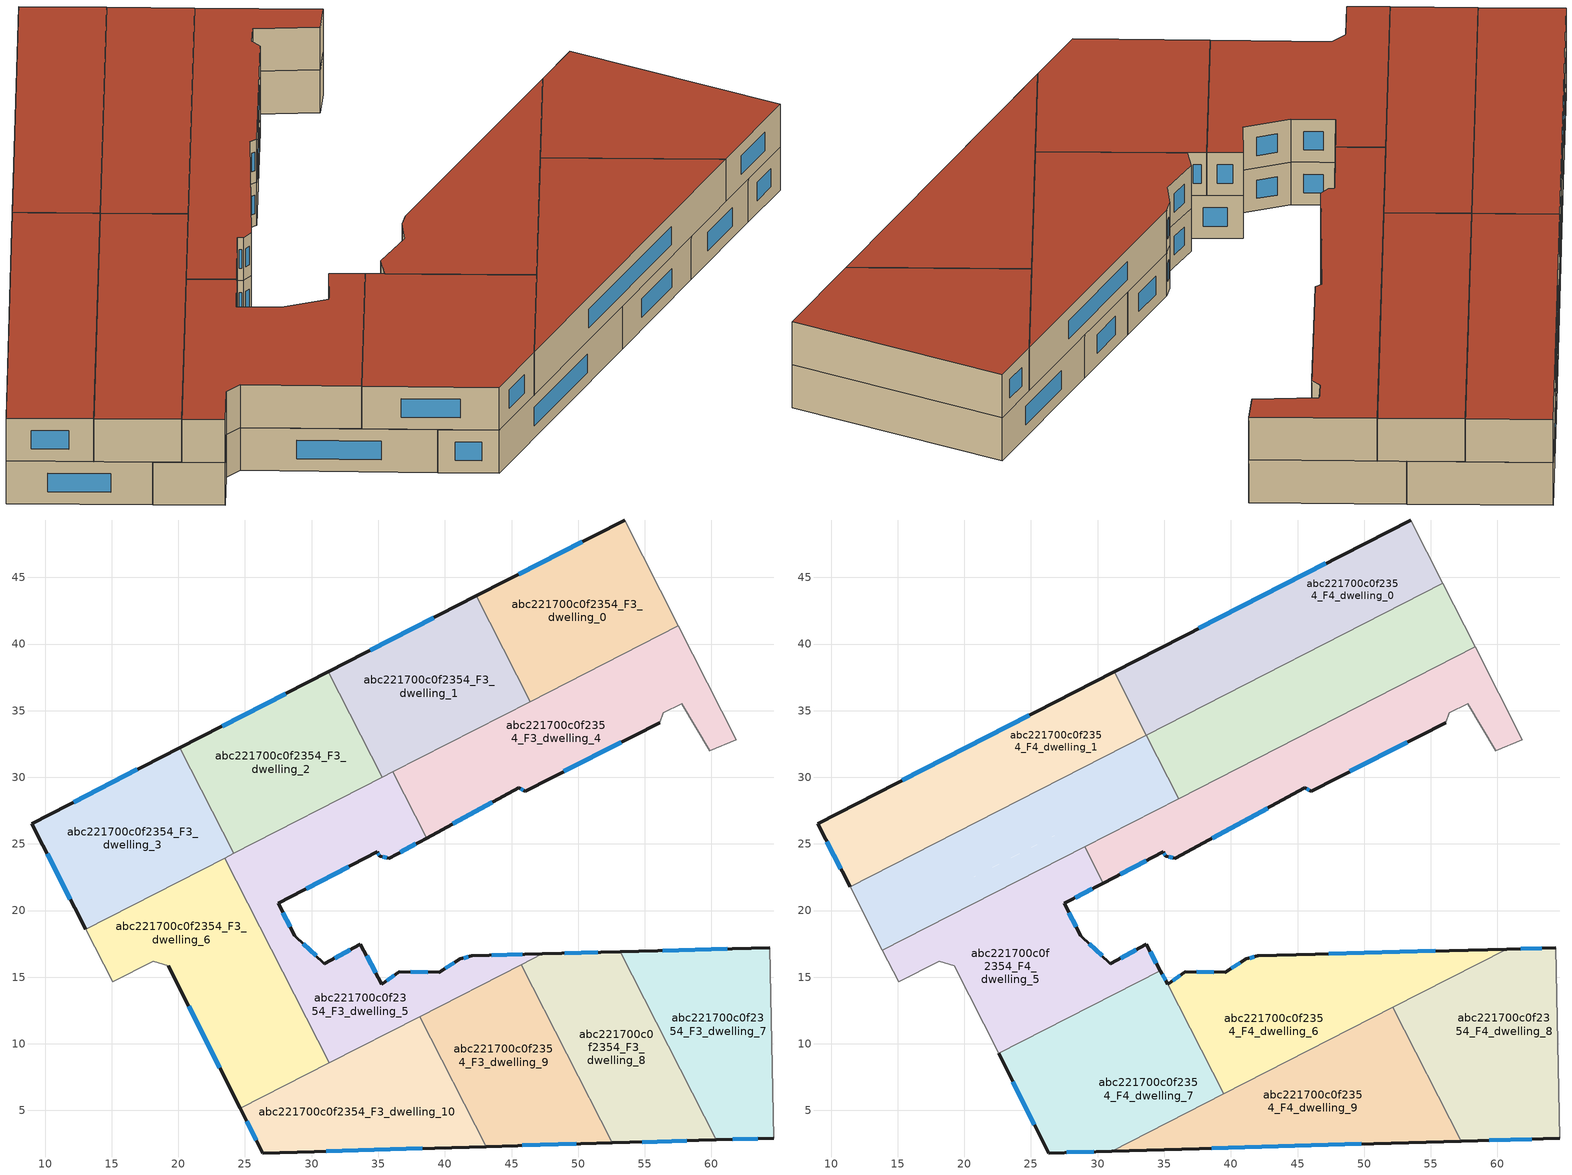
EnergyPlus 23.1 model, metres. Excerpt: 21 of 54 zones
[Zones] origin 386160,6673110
abc221700c0f2354_F3_dwelling_0
 floor to abc221700c0f2354_F2_dwelling_0 (EU_floor_Construction): 53.48,49.3 57.52,41.38 46.41,35.68 42.35,43.6 z9
 wall outside (EU_wall_Construction): 53.48,49.3 42.35,43.6 z9:12
 wall adiabatic (EU_wall_Construction): 57.52,41.38 53.48,49.3 z9:12
 wall to abc221700c0f2354_F3_dwelling_1 (EU_wall_Construction): 42.35,43.6 46.41,35.68 z9:12
 wall to abc221700c0f2354_F3_dwelling_4 (EU_wall_Construction): 46.41,35.68 57.52,41.38 z9:12
 window (EU_Window_Construction): 50.3,47.68 45.53,45.23 z9.86:11.14
abc221700c0f2354_F3_dwelling_1
 floor to abc221700c0f2354_F2_dwelling_1 (EU_floor_Construction): 42.35,43.6 46.41,35.68 35.29,29.99 31.23,37.91 z9
 wall outside (EU_wall_Construction): 42.35,43.6 31.23,37.91 z9:12
 wall to abc221700c0f2354_F3_dwelling_2 (EU_wall_Construction): 31.23,37.91 35.29,29.99 z9:12
 wall to abc221700c0f2354_F3_dwelling_5 (EU_wall_Construction): 35.29,29.99 36.08,30.4 z9:12
 wall to abc221700c0f2354_F3_dwelling_4 (EU_wall_Construction): 36.08,30.4 46.41,35.68 z9:12
 window (EU_Window_Construction): 39.17,41.98 34.41,39.54 z9.86:11.14
 ceiling adiabatic (EU_roof_Construction): 44.78,38.85 42.35,43.6 31.23,37.91 33.66,33.16 z12
abc221700c0f2354_F3_dwelling_10
 floor to abc221700c0f2354_F2_dwelling_10 (EU_floor_Construction): 38.1,12.04 43.09,2.29 26.32,1.81 24.64,5.15 z9
 wall outside (EU_wall_Construction): 24.64,5.15 26.32,1.81 43.09,2.29 z9:12
 wall to abc221700c0f2354_F3_dwelling_9 (EU_wall_Construction): 43.09,2.29 38.1,12.04 z9:12
 wall to abc221700c0f2354_F3_dwelling_5 (EU_wall_Construction): 38.1,12.04 31.34,8.58 z9:12
 wall to abc221700c0f2354_F3_dwelling_6 (EU_wall_Construction): 31.34,8.58 24.64,5.15 z9:12
 window (EU_Window_Construction): 31.11,1.95 38.3,2.16 / 25.12,4.19 25.84,2.76 z9.86:11.14
abc221700c0f2354_F3_dwelling_2
 floor to abc221700c0f2354_F2_dwelling_2 (EU_floor_Construction): 31.23,37.91 35.29,29.99 24.16,24.29 20.11,32.21 z9
 wall outside (EU_wall_Construction): 31.23,37.91 20.11,32.21 z9:12
 wall to abc221700c0f2354_F3_dwelling_3 (EU_wall_Construction): 20.11,32.21 24.16,24.29 z9:12
 wall to abc221700c0f2354_F3_dwelling_5 (EU_wall_Construction): 24.16,24.29 35.29,29.99 z9:12
 window (EU_Window_Construction): 28.05,36.28 23.29,33.84 z9.86:11.14
 ceiling adiabatic (EU_roof_Construction): 35.29,29.99 33.66,33.16 22.54,27.46 24.16,24.29 z12
abc221700c0f2354_F3_dwelling_3
 floor to abc221700c0f2354_F2_dwelling_3 (EU_floor_Construction): 20.11,32.21 24.16,24.29 13.05,18.6 8.99,26.52 z9
 wall outside (EU_wall_Construction): 20.11,32.21 8.99,26.52 13.05,18.6 z9:12
 wall to abc221700c0f2354_F3_dwelling_6 (EU_wall_Construction): 13.05,18.6 23.47,23.94 z9:12
 wall to abc221700c0f2354_F3_dwelling_5 (EU_wall_Construction): 23.47,23.94 24.16,24.29 z9:12
 window (EU_Window_Construction): 10.15,24.26 11.89,20.86 / 16.93,30.59 12.17,28.15 z9.86:11.14
abc221700c0f2354_F3_dwelling_4
 floor to abc221700c0f2354_F2_dwelling_4 (EU_floor_Construction): 57.52,41.38 61.87,32.83 59.88,31.99 57.78,35.51 56.4,34.83 56.11,34.1 46.02,28.97 45.55,29.2 38.62,25.44 36.08,30.4 z9
 wall outside (EU_wall_Construction): 38.62,25.44 45.55,29.2 46.02,28.97 56.11,34.1 z9:12
 wall adiabatic (EU_wall_Construction): 56.11,34.1 56.4,34.83 57.78,35.51 59.88,31.99 61.87,32.83 57.52,41.38 z9:12
 wall to abc221700c0f2354_F3_dwelling_5 (EU_wall_Construction): 36.08,30.4 38.62,25.44 z9:12
 window (EU_Window_Construction): 48.91,30.44 53.23,32.64 / 45.68,29.13 45.89,29.04 / 40.6,26.51 43.57,28.13 z9.86:11.14
abc221700c0f2354_F3_dwelling_5
 floor to abc221700c0f2354_F2_dwelling_5 (EU_floor_Construction): 38.62,25.44 35.84,23.93 35.12,24.07 34.91,24.4 27.49,20.54 28.74,18.1 30.96,16 33.66,17.46 35.26,14.46 36.57,15.41 39.58,15.38 41.15,16.37 42,16.62 47.31,16.76 31.34,8.58 23.47,23.94 36.08,30.4 z9
 wall outside (EU_wall_Construction): 47.31,16.76 42,16.62 41.15,16.37 39.58,15.38 36.57,15.41 35.26,14.46 33.66,17.46 30.96,16 28.74,18.1 27.49,20.54 34.91,24.4 35.12,24.07 35.84,23.93 38.62,25.44 z9:12
 wall to abc221700c0f2354_F3_dwelling_6 (EU_wall_Construction): 23.47,23.94 31.34,8.58 z9:12
 wall to abc221700c0f2354_F3_dwelling_8 (EU_wall_Construction): 45.72,15.94 47.31,16.76 z9:12
 wall to abc221700c0f2354_F3_dwelling_9 (EU_wall_Construction): 38.1,12.04 45.72,15.94 z9:12
 window (EU_Window_Construction): 36.63,24.36 37.83,25.01 / 35.33,24.03 35.63,23.97 / 34.97,24.31 35.06,24.16 / 29.61,21.64 32.79,23.3 / 28.38,18.8 27.85,19.84 / 30.33,16.6 29.38,17.5 / 32.89,17.04 31.74,16.41 / 34.8,15.32 34.12,16.6 / 36.2,15.14 35.64,14.73 / 38.72,15.39 37.43,15.4 / 40.71,16.09 40.03,15.66 / 41.76,16.55 41.4,16.44 / 45.8,16.72 43.52,16.66 z9.86:11.14
abc221700c0f2354_F3_dwelling_6
 floor to abc221700c0f2354_F2_dwelling_6 (EU_floor_Construction): 23.47,23.94 31.34,8.58 24.64,5.15 19.24,15.87 18.1,16.21 15.06,14.66 13.05,18.6 z9
 wall outside (EU_wall_Construction): 19.24,15.87 24.64,5.15 z9:12
 wall adiabatic (EU_wall_Construction): 13.05,18.6 15.06,14.66 18.1,16.21 19.24,15.87 z9:12
 window (EU_Window_Construction): 20.79,12.81 23.1,8.21 z9.86:11.14
abc221700c0f2354_F3_dwelling_7
 floor to abc221700c0f2354_F2_dwelling_7 (EU_floor_Construction): 64.38,17.2 64.69,2.92 60.38,2.79 53.15,16.91 z9
 wall outside (EU_wall_Construction): 60.38,2.79 64.69,2.92 / 64.38,17.2 53.15,16.91 z9:12
 wall to abc221700c0f2354_F3_dwelling_8 (EU_wall_Construction): 53.15,16.91 60.38,2.79 z9:12
 wall adiabatic (EU_wall_Construction): 64.69,2.92 64.38,17.2 z9:12
 window (EU_Window_Construction): 61.61,2.83 63.45,2.88 / 61.17,17.12 56.36,16.99 z9.86:11.14
abc221700c0f2354_F3_dwelling_8
 floor to abc221700c0f2354_F2_dwelling_8 (EU_floor_Construction): 53.15,16.91 60.38,2.79 52.57,2.57 45.72,15.94 47.31,16.76 z9
 wall outside (EU_wall_Construction): 53.15,16.91 47.31,16.76 / 52.57,2.57 60.38,2.79 z9:12
 wall to abc221700c0f2354_F3_dwelling_9 (EU_wall_Construction): 45.72,15.94 52.57,2.57 z9:12
 window (EU_Window_Construction): 51.48,16.87 48.98,16.8 / 54.8,2.63 58.14,2.73 z9.86:11.14
abc221700c0f2354_F3_dwelling_9
 floor to abc221700c0f2354_F2_dwelling_9 (EU_floor_Construction): 45.72,15.94 52.57,2.57 43.09,2.29 38.1,12.04 z9
 wall outside (EU_wall_Construction): 43.09,2.29 52.57,2.57 z9:12
 window (EU_Window_Construction): 45.8,2.37 49.86,2.49 z9.86:11.14
abc221700c0f2354_F4_dwelling_0
 floor to abc221700c0f2354_F3_dwelling_0 (EU_floor_Construction): 53.48,49.3 55.9,44.55 44.78,38.85 42.35,43.6 z12
 floor adiabatic (EU_floor_Construction): 42.35,43.6 44.78,38.85 33.66,33.16 31.23,37.91 z12
 wall outside (EU_wall_Construction): 53.48,49.3 31.23,37.91 z12:15
 wall adiabatic (EU_wall_Construction): 55.9,44.55 53.48,49.3 z12:15
 wall to abc221700c0f2354_F4_dwelling_1 (EU_wall_Construction): 31.23,37.91 33.66,33.16 z12:15
 wall to abc221700c0f2354_F4_dwelling_2 (EU_wall_Construction): 33.66,33.16 55.9,44.55 z12:15
 window (EU_Window_Construction): 47.12,46.05 37.59,41.17 z12.86:14.14
 roof outside (EU_roof_Construction): 55.9,44.55 53.48,49.3 31.23,37.91 33.66,33.16 z15
abc221700c0f2354_F4_dwelling_1
 floor to abc221700c0f2354_F3_dwelling_2 (EU_floor_Construction): 31.23,37.91 33.66,33.16 22.54,27.46 20.11,32.21 z12
 floor to abc221700c0f2354_F3_dwelling_3 (EU_floor_Construction): 20.11,32.21 22.54,27.46 11.42,21.77 8.99,26.52 z12
 wall outside (EU_wall_Construction): 31.23,37.91 8.99,26.52 11.42,21.77 z12:15
 wall to abc221700c0f2354_F4_dwelling_3 (EU_wall_Construction): 11.42,21.77 33.66,33.16 z12:15
 window (EU_Window_Construction): 9.68,25.16 10.73,23.13 / 24.88,34.66 15.34,29.77 z12.86:14.14
 roof outside (EU_roof_Construction): 33.66,33.16 31.23,37.91 8.99,26.52 11.42,21.77 z15
abc221700c0f2354_F4_dwelling_2
 floor to abc221700c0f2354_F3_dwelling_1 (EU_floor_Construction): 44.78,38.85 46.41,35.68 35.29,29.99 33.66,33.16 z12
 floor to abc221700c0f2354_F3_dwelling_0 (EU_floor_Construction): 55.9,44.55 57.52,41.38 46.41,35.68 44.78,38.85 z12
 floor to abc221700c0f2354_F3_dwelling_4 (EU_floor_Construction): 57.52,41.38 58.33,39.79 36.89,28.81 36.08,30.4 z12
 floor to abc221700c0f2354_F3_dwelling_5 (EU_floor_Construction): 36.08,30.4 36.89,28.81 36.09,28.4 35.28,29.99 z12
 wall adiabatic (EU_wall_Construction): 58.33,39.79 55.9,44.55 z12:15
 wall to abc221700c0f2354_F4_dwelling_3 (EU_wall_Construction): 33.66,33.16 36.09,28.4 z12:15
 wall to abc221700c0f2354_F4_dwelling_4 (EU_wall_Construction): 36.09,28.4 58.33,39.79 z12:15
 roof outside (EU_roof_Construction): 58.33,39.79 55.9,44.55 33.66,33.16 36.09,28.4 z15
abc221700c0f2354_F4_dwelling_3
 floor to abc221700c0f2354_F3_dwelling_3 (EU_floor_Construction): 22.54,27.46 24.16,24.29 13.05,18.6 11.42,21.77 z12
 floor adiabatic (EU_floor_Construction): 33.66,33.16 35.28,29.99 24.16,24.29 22.54,27.46 z12
 floor to abc221700c0f2354_F3_dwelling_6 (EU_floor_Construction): 23.47,23.94 24.28,22.36 13.86,17.02 13.05,18.6 z12
 floor to abc221700c0f2354_F3_dwelling_5 (EU_floor_Construction): 35.28,29.99 36.09,28.4 24.28,22.36 23.47,23.94 z12
 wall adiabatic (EU_wall_Construction): 11.42,21.77 13.86,17.02 z12:15
 wall to abc221700c0f2354_F4_dwelling_5 (EU_wall_Construction): 13.86,17.02 29.03,24.79 z12:15
 wall to abc221700c0f2354_F4_dwelling_4 (EU_wall_Construction): 29.03,24.79 36.09,28.4 z12:15
 roof outside (EU_roof_Construction): 36.09,28.4 33.66,33.16 11.42,21.77 13.86,17.02 z15
abc221700c0f2354_F4_dwelling_4
 floor to abc221700c0f2354_F3_dwelling_4 (EU_floor_Construction): 58.33,39.79 61.87,32.83 59.88,31.99 57.78,35.51 56.4,34.83 56.11,34.1 46.02,28.97 45.55,29.2 38.62,25.44 36.89,28.81 z12
 floor to abc221700c0f2354_F3_dwelling_5 (EU_floor_Construction): 36.89,28.81 38.62,25.44 35.84,23.93 35.12,24.07 34.91,24.4 30.43,22.07 29.03,24.79 z12
 wall outside (EU_wall_Construction): 30.43,22.07 34.91,24.4 35.12,24.07 35.84,23.93 45.55,29.2 46.02,28.97 56.11,34.1 z12:15
 wall adiabatic (EU_wall_Construction): 56.11,34.1 56.4,34.83 57.78,35.51 59.88,31.99 61.87,32.83 58.33,39.79 z12:15
 wall to abc221700c0f2354_F4_dwelling_5 (EU_wall_Construction): 29.03,24.79 30.43,22.07 z12:15
 window (EU_Window_Construction): 48.91,30.44 53.23,32.64 / 45.68,29.13 45.89,29.04 / 38.61,25.43 42.77,27.69 / 35.33,24.03 35.63,23.97 / 34.97,24.31 35.06,24.16 / 31.71,22.74 33.63,23.74 z12.86:14.14
 roof outside (EU_roof_Construction): 59.88,31.99 61.87,32.83 58.33,39.79 29.03,24.79 30.43,22.07 34.91,24.4 35.12,24.07 35.84,23.93 45.55,29.2 46.02,28.97 56.11,34.1 56.4,34.83 57.78,35.51 z15
abc221700c0f2354_F4_dwelling_5
 floor to abc221700c0f2354_F3_dwelling_5 (EU_floor_Construction): 30.43,22.07 27.49,20.54 28.74,18.1 30.96,16 33.66,17.46 34.71,15.5 29.23,12.7 24.28,22.36 29.03,24.79 z12
 floor to abc221700c0f2354_F3_dwelling_6 (EU_floor_Construction): 24.28,22.36 29.23,12.7 22.56,9.28 19.24,15.87 18.1,16.21 15.06,14.66 13.86,17.02 z12
 wall outside (EU_wall_Construction): 34.71,15.5 33.66,17.46 30.96,16 28.74,18.1 27.49,20.54 30.43,22.07 z12:15
 wall to abc221700c0f2354_F4_dwelling_7 (EU_wall_Construction): 22.56,9.28 34.71,15.5 z12:15
 wall adiabatic (EU_wall_Construction): 13.86,17.02 15.06,14.66 18.1,16.21 19.24,15.87 22.56,9.28 z12:15
 window (EU_Window_Construction): 34.41,16.06 33.96,16.9 / 28.33,20.98 29.59,21.63 / 28.38,18.8 27.85,19.84 / 30.33,16.6 29.38,17.5 / 32.89,17.04 31.74,16.41 z12.86:14.14
 roof outside (EU_roof_Construction): 34.71,15.5 33.66,17.46 30.96,16 28.74,18.1 27.49,20.54 30.43,22.07 29.03,24.79 13.86,17.02 15.06,14.66 18.1,16.21 19.24,15.87 22.56,9.28 z15
abc221700c0f2354_F4_dwelling_6
 floor to abc221700c0f2354_F3_dwelling_9 (EU_floor_Construction): 45.72,15.94 48.35,10.8 40.74,6.89 38.1,12.04 z12
 floor to abc221700c0f2354_F3_dwelling_8 (EU_floor_Construction): 53.15,16.91 54.63,14.01 48.35,10.8 45.72,15.94 47.31,16.76 z12
 floor to abc221700c0f2354_F3_dwelling_7 (EU_floor_Construction): 60.68,17.11 54.63,14.01 53.15,16.91 z12
 floor to abc221700c0f2354_F3_dwelling_5 (EU_floor_Construction): 47.31,16.76 36.83,11.39 35.26,14.46 36.57,15.41 39.58,15.38 41.15,16.37 42,16.62 z12
 floor to abc221700c0f2354_F3_dwelling_10 (EU_floor_Construction): 38.1,12.04 40.74,6.89 39.47,6.25 36.83,11.39 z12
 wall outside (EU_wall_Construction): 60.68,17.11 42,16.62 41.15,16.37 39.58,15.38 36.57,15.41 35.26,14.46 z12:15
 wall to abc221700c0f2354_F4_dwelling_7 (EU_wall_Construction): 35.26,14.46 39.47,6.25 z12:15
 wall to abc221700c0f2354_F4_dwelling_9 (EU_wall_Construction): 39.47,6.25 52.15,12.74 z12:15
 wall to abc221700c0f2354_F4_dwelling_8 (EU_wall_Construction): 52.15,12.74 60.68,17.11 z12:15
 window (EU_Window_Construction): 41.76,16.55 41.4,16.44 / 55.34,16.97 47.34,16.76 / 36.2,15.14 35.64,14.73 / 38.72,15.39 37.43,15.4 / 40.71,16.09 40.03,15.66 z12.86:14.14
 roof outside (EU_roof_Construction): 60.68,17.11 42,16.62 41.15,16.37 39.58,15.38 36.57,15.41 35.26,14.46 39.47,6.25 z15
abc221700c0f2354_F4_dwelling_7
 floor to abc221700c0f2354_F3_dwelling_10 (EU_floor_Construction): 36.83,11.39 39.47,6.25 31.08,1.95 26.32,1.81 24.64,5.15 z12
 floor to abc221700c0f2354_F3_dwelling_5 (EU_floor_Construction): 35.26,14.46 36.83,11.39 31.34,8.58 29.23,12.7 34.71,15.5 z12
 floor to abc221700c0f2354_F3_dwelling_6 (EU_floor_Construction): 29.23,12.7 31.34,8.58 24.64,5.15 22.56,9.28 z12
 wall outside (EU_wall_Construction): 35.26,14.46 34.71,15.5 / 22.56,9.28 26.32,1.81 31.08,1.95 z12:15
 wall to abc221700c0f2354_F4_dwelling_9 (EU_wall_Construction): 31.08,1.95 39.47,6.24 z12:15
 window (EU_Window_Construction): 35.1,14.76 34.87,15.2 / 27.68,1.85 29.72,1.91 / 23.64,7.15 25.25,3.94 z12.86:14.14
 roof outside (EU_roof_Construction): 39.47,6.25 35.26,14.46 34.71,15.5 22.56,9.28 26.32,1.81 31.08,1.95 z15
abc221700c0f2354_F4_dwelling_8
 floor to abc221700c0f2354_F3_dwelling_7 (EU_floor_Construction): 64.38,17.2 64.69,2.92 60.37,2.8 54.63,14.01 60.68,17.11 z12
 floor to abc221700c0f2354_F3_dwelling_8 (EU_floor_Construction): 54.63,14.01 60.37,2.8 57.28,2.71 52.15,12.74 z12
 wall outside (EU_wall_Construction): 64.38,17.2 60.68,17.11 / 57.28,2.71 64.69,2.92 z12:15
 wall adiabatic (EU_wall_Construction): 64.69,2.92 64.38,17.2 z12:15
 wall to abc221700c0f2354_F4_dwelling_9 (EU_wall_Construction): 52.15,12.74 57.28,2.71 z12:15
 window (EU_Window_Construction): 63.32,17.18 61.74,17.13 / 59.4,2.77 62.57,2.86 z12.86:14.14
 roof outside (EU_roof_Construction): 64.69,2.92 64.38,17.2 60.68,17.11 52.15,12.74 57.28,2.71 z15
abc221700c0f2354_F4_dwelling_9
 floor to abc221700c0f2354_F3_dwelling_8 (EU_floor_Construction): 52.15,12.74 57.28,2.71 52.57,2.57 48.35,10.8 z12
 floor to abc221700c0f2354_F3_dwelling_10 (EU_floor_Construction): 40.73,6.89 43.09,2.3 31.08,1.95 z12
 floor to abc221700c0f2354_F3_dwelling_9 (EU_floor_Construction): 48.35,10.8 52.57,2.57 43.09,2.3 40.73,6.89 z12
 wall outside (EU_wall_Construction): 31.08,1.95 57.28,2.71 z12:15
 window (EU_Window_Construction): 38.57,2.16 49.8,2.49 z12.86:14.14
 roof outside (EU_roof_Construction): 57.28,2.71 52.15,12.74 31.08,1.95 z15
[Building]
EU S2 Campaign: North Axis=0; Terrain=City; Solar Distribution=FullExterior
[Site:Location]
Helsinki-Vantaa.AP: Latitude=60.317; Longitude=24.963; Time Zone=2; Elevation=54.6
[SizingPeriod:WeatherFileDays]
AnnualSizingPeriod: Begin Month=1; Begin Day of Month=1; End Month=12; End Day of Month=31; Day of Week for Start Day=Monday; Use Weather File Daylight Saving Period=No; Use Weather File Rain and Snow Indicators=No
[MATERIAL]
EU_InternalMass_Material: Roughness=MediumRough; Thickness=0.1; Conductivity=1; Density=1800; Specific Heat=900; Thermal Absorptance=0.9; Solar Absorptance=0.7; Visible Absorptance=0.7
[MATERIAL:NOMASS] Roughness=MediumRough; Thermal Absorptance=0.9; Solar Absorptance=0.7; Visible Absorptance=0.7
Name | Thermal Resistance
EU_wall_NoMass | 1.10183
EU_roof_NoMass; EU_floor_NoMass | 1.70606
[WINDOWMATERIAL:SIMPLEGLAZINGSYSTEM]
EU_Window_SimpleGlazing: UFactor=3.11035; Solar Heat Gain Coefficient=0.8; Visible Transmittance=0.8
[CONSTRUCTION]
EU_wall_Construction: EU_wall_NoMass
EU_roof_Construction: EU_roof_NoMass
EU_floor_Construction: EU_floor_NoMass
EU_Window_Construction: EU_Window_SimpleGlazing
EU_InternalMass_Construction: EU_InternalMass_Material
[ZONE] Type=1; Multiplier=1; Ceiling Height=autocalculate; Floor Area=autocalculate; Part of Total Floor Area=Yes
Name | Volume
abc221700c0f2354_F3_dwelling_0; abc221700c0f2354_F3_dwelling_10 | 333.48
abc221700c0f2354_F4_dwelling_0 | 400.202
abc221700c0f2354_F3_dwelling_1 | 333.478
abc221700c0f2354_F4_dwelling_1 | 400.177
abc221700c0f2354_F3_dwelling_2 | 333.499
abc221700c0f2354_F4_dwelling_2 | 400.185
abc221700c0f2354_F3_dwelling_3 | 333.481
abc221700c0f2354_F4_dwelling_3 | 400.176
abc221700c0f2354_F3_dwelling_4 | 434.399
abc221700c0f2354_F4_dwelling_4 | 394.883
abc221700c0f2354_F3_dwelling_5 | 454.989
abc221700c0f2354_F4_dwelling_5 | 405.507
abc221700c0f2354_F3_dwelling_6 | 444.628
abc221700c0f2354_F4_dwelling_6 | 385.842
abc221700c0f2354_F3_dwelling_7 | 333.496
abc221700c0f2354_F4_dwelling_7 | 414.547
abc221700c0f2354_F3_dwelling_8 | 333.498
abc221700c0f2354_F4_dwelling_8 | 400.208
abc221700c0f2354_F3_dwelling_9 | 333.502
abc221700c0f2354_F4_dwelling_9 | 400.205
[INTERNALMASS] Construction=EU_InternalMass_Construction
Name | Zone or ZoneList | Surface Area
abc221700c0f2354_F3_dwelling_0_EU_InternalMass | abc221700c0f2354_F3_dwelling_0 | 111.16
abc221700c0f2354_F3_dwelling_1_EU_InternalMass | abc221700c0f2354_F3_dwelling_1 | 111.159
abc221700c0f2354_F3_dwelling_2_EU_InternalMass | abc221700c0f2354_F3_dwelling_2 | 111.166
abc221700c0f2354_F3_dwelling_3_EU_InternalMass | abc221700c0f2354_F3_dwelling_3 | 111.16
abc221700c0f2354_F3_dwelling_4_EU_InternalMass | abc221700c0f2354_F3_dwelling_4 | 144.8
abc221700c0f2354_F3_dwelling_5_EU_InternalMass | abc221700c0f2354_F3_dwelling_5 | 151.659
abc221700c0f2354_F3_dwelling_6_EU_InternalMass | abc221700c0f2354_F3_dwelling_6 | 148.209
abc221700c0f2354_F3_dwelling_7_EU_InternalMass | abc221700c0f2354_F3_dwelling_7 | 111.165
abc221700c0f2354_F3_dwelling_8_EU_InternalMass | abc221700c0f2354_F3_dwelling_8 | 111.166
abc221700c0f2354_F3_dwelling_9_EU_InternalMass | abc221700c0f2354_F3_dwelling_9 | 111.168
abc221700c0f2354_F3_dwelling_10_EU_InternalMass | abc221700c0f2354_F3_dwelling_10 | 111.159
abc221700c0f2354_F4_dwelling_0_EU_InternalMass | abc221700c0f2354_F4_dwelling_0 | 133.401
abc221700c0f2354_F4_dwelling_1_EU_InternalMass | abc221700c0f2354_F4_dwelling_1 | 133.392
abc221700c0f2354_F4_dwelling_2_EU_InternalMass | abc221700c0f2354_F4_dwelling_2 | 133.395
abc221700c0f2354_F4_dwelling_3_EU_InternalMass | abc221700c0f2354_F4_dwelling_3 | 133.392
abc221700c0f2354_F4_dwelling_4_EU_InternalMass | abc221700c0f2354_F4_dwelling_4 | 131.628
abc221700c0f2354_F4_dwelling_5_EU_InternalMass | abc221700c0f2354_F4_dwelling_5 | 135.172
abc221700c0f2354_F4_dwelling_6_EU_InternalMass | abc221700c0f2354_F4_dwelling_6 | 128.615
abc221700c0f2354_F4_dwelling_7_EU_InternalMass | abc221700c0f2354_F4_dwelling_7 | 138.182
abc221700c0f2354_F4_dwelling_8_EU_InternalMass | abc221700c0f2354_F4_dwelling_8 | 133.403
abc221700c0f2354_F4_dwelling_9_EU_InternalMass | abc221700c0f2354_F4_dwelling_9 | 133.402
[OTHEREQUIPMENT] Fuel Type=Electricity; Design Level Calculation Method=Watts/Area; Power per Zone Floor Area=1; Fraction Latent=0; Fraction Radiant=0; Fraction Lost=0; Carbon Dioxide Generation Rate=0; EndUse Subcategory=EU_Step8_InternalGains
Name | Zone or ZoneList or Space or SpaceList | Schedule
EU_Step8_InternalGain_abc221700c0f2354_F3_dwelling_0_f000 | abc221700c0f2354_F3_dwelling_0 | EU_Step8_GainSchedule_abc221700c0f2354_F3_dwelling_0_f000
EU_Step8_InternalGain_abc221700c0f2354_F3_dwelling_1_f000 | abc221700c0f2354_F3_dwelling_1 | EU_Step8_GainSchedule_abc221700c0f2354_F3_dwelling_1_f000
EU_Step8_InternalGain_abc221700c0f2354_F3_dwelling_2_f000 | abc221700c0f2354_F3_dwelling_2 | EU_Step8_GainSchedule_abc221700c0f2354_F3_dwelling_2_f000
EU_Step8_InternalGain_abc221700c0f2354_F3_dwelling_3_f000 | abc221700c0f2354_F3_dwelling_3 | EU_Step8_GainSchedule_abc221700c0f2354_F3_dwelling_3_f000
EU_Step8_InternalGain_abc221700c0f2354_F3_dwelling_4_f000 | abc221700c0f2354_F3_dwelling_4 | EU_Step8_GainSchedule_abc221700c0f2354_F3_dwelling_4_f000
EU_Step8_InternalGain_abc221700c0f2354_F3_dwelling_5_f000 | abc221700c0f2354_F3_dwelling_5 | EU_Step8_GainSchedule_abc221700c0f2354_F3_dwelling_5_f000
EU_Step8_InternalGain_abc221700c0f2354_F3_dwelling_6_f000 | abc221700c0f2354_F3_dwelling_6 | EU_Step8_GainSchedule_abc221700c0f2354_F3_dwelling_6_f000
EU_Step8_InternalGain_abc221700c0f2354_F3_dwelling_7_f000 | abc221700c0f2354_F3_dwelling_7 | EU_Step8_GainSchedule_abc221700c0f2354_F3_dwelling_7_f000
EU_Step8_InternalGain_abc221700c0f2354_F3_dwelling_8_f000 | abc221700c0f2354_F3_dwelling_8 | EU_Step8_GainSchedule_abc221700c0f2354_F3_dwelling_8_f000
EU_Step8_InternalGain_abc221700c0f2354_F3_dwelling_9_f000 | abc221700c0f2354_F3_dwelling_9 | EU_Step8_GainSchedule_abc221700c0f2354_F3_dwelling_9_f000
EU_Step8_InternalGain_abc221700c0f2354_F3_dwelling_10_f000 | abc221700c0f2354_F3_dwelling_10 | EU_Step8_GainSchedule_abc221700c0f2354_F3_dwelling_10_f000
EU_Step8_InternalGain_abc221700c0f2354_F4_dwelling_0_f000 | abc221700c0f2354_F4_dwelling_0 | EU_Step8_GainSchedule_abc221700c0f2354_F4_dwelling_0_f000
EU_Step8_InternalGain_abc221700c0f2354_F4_dwelling_1_f000 | abc221700c0f2354_F4_dwelling_1 | EU_Step8_GainSchedule_abc221700c0f2354_F4_dwelling_1_f000
EU_Step8_InternalGain_abc221700c0f2354_F4_dwelling_2_f000 | abc221700c0f2354_F4_dwelling_2 | EU_Step8_GainSchedule_abc221700c0f2354_F4_dwelling_2_f000
EU_Step8_InternalGain_abc221700c0f2354_F4_dwelling_3_f000 | abc221700c0f2354_F4_dwelling_3 | EU_Step8_GainSchedule_abc221700c0f2354_F4_dwelling_3_f000
EU_Step8_InternalGain_abc221700c0f2354_F4_dwelling_4_f000 | abc221700c0f2354_F4_dwelling_4 | EU_Step8_GainSchedule_abc221700c0f2354_F4_dwelling_4_f000
EU_Step8_InternalGain_abc221700c0f2354_F4_dwelling_5_f000 | abc221700c0f2354_F4_dwelling_5 | EU_Step8_GainSchedule_abc221700c0f2354_F4_dwelling_5_f000
EU_Step8_InternalGain_abc221700c0f2354_F4_dwelling_6_f000 | abc221700c0f2354_F4_dwelling_6 | EU_Step8_GainSchedule_abc221700c0f2354_F4_dwelling_6_f000
EU_Step8_InternalGain_abc221700c0f2354_F4_dwelling_7_f000 | abc221700c0f2354_F4_dwelling_7 | EU_Step8_GainSchedule_abc221700c0f2354_F4_dwelling_7_f000
EU_Step8_InternalGain_abc221700c0f2354_F4_dwelling_8_f000 | abc221700c0f2354_F4_dwelling_8 | EU_Step8_GainSchedule_abc221700c0f2354_F4_dwelling_8_f000
EU_Step8_InternalGain_abc221700c0f2354_F4_dwelling_9_f000 | abc221700c0f2354_F4_dwelling_9 | EU_Step8_GainSchedule_abc221700c0f2354_F4_dwelling_9_f000
[ZONEVENTILATION:DESIGNFLOWRATE] Schedule=EU_AlwaysOn; Design Flow Rate Calculation Method=AirChanges/Hour; Air Changes per Hour=0.756316; Ventilation Type=Natural; Fan Pressure Rise=0; Fan Total Efficiency=1; Constant Term Coefficient=1; Temperature Term Coefficient=0; Velocity Term Coefficient=0; Velocity Squared Term Coefficient=0; Minimum Indoor Temperature=-100; Maximum Indoor Temperature=100; Delta Temperature=-100; Minimum Outdoor Temperature=-100; Maximum Outdoor Temperature=100; Maximum Wind Speed=40
Name | Zone or ZoneList or Space or SpaceList
EU_ConstantAir_abc221700c0f2354_F3_dwelling_0 | abc221700c0f2354_F3_dwelling_0
EU_ConstantAir_abc221700c0f2354_F3_dwelling_1 | abc221700c0f2354_F3_dwelling_1
EU_ConstantAir_abc221700c0f2354_F3_dwelling_2 | abc221700c0f2354_F3_dwelling_2
EU_ConstantAir_abc221700c0f2354_F3_dwelling_3 | abc221700c0f2354_F3_dwelling_3
EU_ConstantAir_abc221700c0f2354_F3_dwelling_4 | abc221700c0f2354_F3_dwelling_4
EU_ConstantAir_abc221700c0f2354_F3_dwelling_5 | abc221700c0f2354_F3_dwelling_5
EU_ConstantAir_abc221700c0f2354_F3_dwelling_6 | abc221700c0f2354_F3_dwelling_6
EU_ConstantAir_abc221700c0f2354_F3_dwelling_7 | abc221700c0f2354_F3_dwelling_7
EU_ConstantAir_abc221700c0f2354_F3_dwelling_8 | abc221700c0f2354_F3_dwelling_8
EU_ConstantAir_abc221700c0f2354_F3_dwelling_9 | abc221700c0f2354_F3_dwelling_9
EU_ConstantAir_abc221700c0f2354_F3_dwelling_10 | abc221700c0f2354_F3_dwelling_10
EU_ConstantAir_abc221700c0f2354_F4_dwelling_0 | abc221700c0f2354_F4_dwelling_0
EU_ConstantAir_abc221700c0f2354_F4_dwelling_1 | abc221700c0f2354_F4_dwelling_1
EU_ConstantAir_abc221700c0f2354_F4_dwelling_2 | abc221700c0f2354_F4_dwelling_2
EU_ConstantAir_abc221700c0f2354_F4_dwelling_3 | abc221700c0f2354_F4_dwelling_3
EU_ConstantAir_abc221700c0f2354_F4_dwelling_4 | abc221700c0f2354_F4_dwelling_4
EU_ConstantAir_abc221700c0f2354_F4_dwelling_5 | abc221700c0f2354_F4_dwelling_5
EU_ConstantAir_abc221700c0f2354_F4_dwelling_6 | abc221700c0f2354_F4_dwelling_6
EU_ConstantAir_abc221700c0f2354_F4_dwelling_7 | abc221700c0f2354_F4_dwelling_7
EU_ConstantAir_abc221700c0f2354_F4_dwelling_8 | abc221700c0f2354_F4_dwelling_8
EU_ConstantAir_abc221700c0f2354_F4_dwelling_9 | abc221700c0f2354_F4_dwelling_9
[HVACTEMPLATE:THERMOSTAT] Constant Heating Setpoint=20; Constant Cooling Setpoint=50
EU_HeatOnly_abc221700c0f2354_F0_dwelling_0; EU_HeatOnly_abc221700c0f2354_F0_dwelling_1; EU_HeatOnly_abc221700c0f2354_F0_dwelling_2; EU_HeatOnly_abc221700c0f2354_F0_dwelling_3; EU_HeatOnly_abc221700c0f2354_F0_dwelling_4; EU_HeatOnly_abc221700c0f2354_F0_dwelling_5; EU_HeatOnly_abc221700c0f2354_F0_dwelling_6; EU_HeatOnly_abc221700c0f2354_F0_dwelling_7; EU_HeatOnly_abc221700c0f2354_F0_dwelling_8; EU_HeatOnly_abc221700c0f2354_F0_dwelling_9; EU_HeatOnly_abc221700c0f2354_F0_dwelling_10; EU_HeatOnly_abc221700c0f2354_F1_dwelling_0; EU_HeatOnly_abc221700c0f2354_F1_dwelling_1; EU_HeatOnly_abc221700c0f2354_F1_dwelling_2; EU_HeatOnly_abc221700c0f2354_F1_dwelling_3; EU_HeatOnly_abc221700c0f2354_F1_dwelling_4; EU_HeatOnly_abc221700c0f2354_F1_dwelling_5; EU_HeatOnly_abc221700c0f2354_F1_dwelling_6; EU_HeatOnly_abc221700c0f2354_F1_dwelling_7; EU_HeatOnly_abc221700c0f2354_F1_dwelling_8; EU_HeatOnly_abc221700c0f2354_F1_dwelling_9; EU_HeatOnly_abc221700c0f2354_F1_dwelling_10; EU_HeatOnly_abc221700c0f2354_F2_dwelling_0; EU_HeatOnly_abc221700c0f2354_F2_dwelling_1; EU_HeatOnly_abc221700c0f2354_F2_dwelling_2; EU_HeatOnly_abc221700c0f2354_F2_dwelling_3; EU_HeatOnly_abc221700c0f2354_F2_dwelling_4; EU_HeatOnly_abc221700c0f2354_F2_dwelling_5; EU_HeatOnly_abc221700c0f2354_F2_dwelling_6; EU_HeatOnly_abc221700c0f2354_F2_dwelling_7; EU_HeatOnly_abc221700c0f2354_F2_dwelling_8; EU_HeatOnly_abc221700c0f2354_F2_dwelling_9; EU_HeatOnly_abc221700c0f2354_F2_dwelling_10; EU_HeatOnly_abc221700c0f2354_F3_dwelling_0; EU_HeatOnly_abc221700c0f2354_F3_dwelling_1; EU_HeatOnly_abc221700c0f2354_F3_dwelling_2; EU_HeatOnly_abc221700c0f2354_F3_dwelling_3; EU_HeatOnly_abc221700c0f2354_F3_dwelling_4; EU_HeatOnly_abc221700c0f2354_F3_dwelling_5; EU_HeatOnly_abc221700c0f2354_F3_dwelling_6; EU_HeatOnly_abc221700c0f2354_F3_dwelling_7; EU_HeatOnly_abc221700c0f2354_F3_dwelling_8; EU_HeatOnly_abc221700c0f2354_F3_dwelling_9; EU_HeatOnly_abc221700c0f2354_F3_dwelling_10; EU_HeatOnly_abc221700c0f2354_F4_dwelling_0; EU_HeatOnly_abc221700c0f2354_F4_dwelling_1; EU_HeatOnly_abc221700c0f2354_F4_dwelling_2; EU_HeatOnly_abc221700c0f2354_F4_dwelling_3; EU_HeatOnly_abc221700c0f2354_F4_dwelling_4; EU_HeatOnly_abc221700c0f2354_F4_dwelling_5; EU_HeatOnly_abc221700c0f2354_F4_dwelling_6; EU_HeatOnly_abc221700c0f2354_F4_dwelling_7; EU_HeatOnly_abc221700c0f2354_F4_dwelling_8; EU_HeatOnly_abc221700c0f2354_F4_dwelling_9
[HVACTEMPLATE:ZONE:IDEALLOADSAIRSYSTEM] System Availability Schedule=EU_AlwaysOn; Maximum Heating Supply Air Temperature=50; Minimum Cooling Supply Air Temperature=13; Maximum Heating Supply Air Humidity Ratio=0.0156; Minimum Cooling Supply Air Humidity Ratio=0.0077; Heating Limit=NoLimit; Cooling Limit=NoLimit; Heating Availability Schedule=EU_AlwaysOn; Cooling Availability Schedule=EU_CoolingOff; Dehumidification Control Type=ConstantSensibleHeatRatio; Cooling Sensible Heat Ratio=0.7; Dehumidification Setpoint=60; Humidification Control Type=None; Humidification Setpoint=30; Outdoor Air Method=None; Outdoor Air Flow Rate per Person=0.00944; Outdoor Air Flow Rate per Zone Floor Area=0; Outdoor Air Flow Rate per Zone=0; Demand Controlled Ventilation Type=None; Outdoor Air Economizer Type=NoEconomizer; Heat Recovery Type=None; Sensible Heat Recovery Effectiveness=0.7; Latent Heat Recovery Effectiveness=0.65
Name | Template Thermostat
abc221700c0f2354_F3_dwelling_0 | EU_HeatOnly_abc221700c0f2354_F3_dwelling_0
abc221700c0f2354_F3_dwelling_1 | EU_HeatOnly_abc221700c0f2354_F3_dwelling_1
abc221700c0f2354_F3_dwelling_2 | EU_HeatOnly_abc221700c0f2354_F3_dwelling_2
abc221700c0f2354_F3_dwelling_3 | EU_HeatOnly_abc221700c0f2354_F3_dwelling_3
abc221700c0f2354_F3_dwelling_4 | EU_HeatOnly_abc221700c0f2354_F3_dwelling_4
abc221700c0f2354_F3_dwelling_5 | EU_HeatOnly_abc221700c0f2354_F3_dwelling_5
abc221700c0f2354_F3_dwelling_6 | EU_HeatOnly_abc221700c0f2354_F3_dwelling_6
abc221700c0f2354_F3_dwelling_7 | EU_HeatOnly_abc221700c0f2354_F3_dwelling_7
abc221700c0f2354_F3_dwelling_8 | EU_HeatOnly_abc221700c0f2354_F3_dwelling_8
abc221700c0f2354_F3_dwelling_9 | EU_HeatOnly_abc221700c0f2354_F3_dwelling_9
abc221700c0f2354_F3_dwelling_10 | EU_HeatOnly_abc221700c0f2354_F3_dwelling_10
abc221700c0f2354_F4_dwelling_0 | EU_HeatOnly_abc221700c0f2354_F4_dwelling_0
abc221700c0f2354_F4_dwelling_1 | EU_HeatOnly_abc221700c0f2354_F4_dwelling_1
abc221700c0f2354_F4_dwelling_2 | EU_HeatOnly_abc221700c0f2354_F4_dwelling_2
abc221700c0f2354_F4_dwelling_3 | EU_HeatOnly_abc221700c0f2354_F4_dwelling_3
abc221700c0f2354_F4_dwelling_4 | EU_HeatOnly_abc221700c0f2354_F4_dwelling_4
abc221700c0f2354_F4_dwelling_5 | EU_HeatOnly_abc221700c0f2354_F4_dwelling_5
abc221700c0f2354_F4_dwelling_6 | EU_HeatOnly_abc221700c0f2354_F4_dwelling_6
abc221700c0f2354_F4_dwelling_7 | EU_HeatOnly_abc221700c0f2354_F4_dwelling_7
abc221700c0f2354_F4_dwelling_8 | EU_HeatOnly_abc221700c0f2354_F4_dwelling_8
abc221700c0f2354_F4_dwelling_9 | EU_HeatOnly_abc221700c0f2354_F4_dwelling_9
[SIZING:ZONE] Zone Cooling Design Supply Air Temperature Input Method=SupplyAirTemperature; Zone Cooling Design Supply Air Temperature=13; Zone Heating Design Supply Air Temperature Input Method=SupplyAirTemperature; Zone Heating Design Supply Air Temperature=50; Zone Cooling Design Supply Air Humidity Ratio=0.008; Zone Heating Design Supply Air Humidity Ratio=0.008; Cooling Design Air Flow Method=DesignDay; Cooling Design Air Flow Rate=0; Cooling Minimum Air Flow per Zone Floor Area=0.000762; Cooling Minimum Air Flow=0; Cooling Minimum Air Flow Fraction=0.2; Heating Design Air Flow Method=DesignDay; Heating Design Air Flow Rate=0; Heating Maximum Air Flow per Zone Floor Area=0.002032; Heating Maximum Air Flow=0.141576; Heating Maximum Air Flow Fraction=0.3; Account for Dedicated Outdoor Air System=No; Dedicated Outdoor Air System Control Strategy=NeutralSupplyAir; Dedicated Outdoor Air Low Setpoint Temperature for Design=autosize; Dedicated Outdoor Air High Setpoint Temperature for Design=autosize; Zone Load Sizing Method=Sensible Load Only No Latent Load; Zone Latent Cooling Design Supply Air Humidity Ratio Input Method=HumidityRatioDifference; Zone Cooling Design Supply Air Humidity Ratio Difference=0.005; Zone Latent Heating Design Supply Air Humidity Ratio Input Method=HumidityRatioDifference; Zone Humidification Design Supply Air Humidity Ratio Difference=0.005
abc221700c0f2354_F3_dwelling_0; abc221700c0f2354_F3_dwelling_1; abc221700c0f2354_F3_dwelling_2; abc221700c0f2354_F3_dwelling_3; abc221700c0f2354_F3_dwelling_4; abc221700c0f2354_F3_dwelling_5; abc221700c0f2354_F3_dwelling_6; abc221700c0f2354_F3_dwelling_7; abc221700c0f2354_F3_dwelling_8; abc221700c0f2354_F3_dwelling_9; abc221700c0f2354_F3_dwelling_10; abc221700c0f2354_F4_dwelling_0; abc221700c0f2354_F4_dwelling_1; abc221700c0f2354_F4_dwelling_2; abc221700c0f2354_F4_dwelling_3; abc221700c0f2354_F4_dwelling_4; abc221700c0f2354_F4_dwelling_5; abc221700c0f2354_F4_dwelling_6; abc221700c0f2354_F4_dwelling_7; abc221700c0f2354_F4_dwelling_8; abc221700c0f2354_F4_dwelling_9
[SCHEDULE:CONSTANT]
Name | Hourly Value
EU_AlwaysOn | 1
EU_CoolingOff | 0
[SCHEDULE:FILE] Column Number=1; Rows to Skip at Top=0; Number of Hours of Data=8760; Column Separator=Comma; Interpolate to Timestep=No; Minutes per Item=60; Adjust Schedule for Daylight Savings=Yes
Name | File
EU_Step8_GainSchedule_abc221700c0f2354_F3_dwelling_0_f000 | ../../schedules/abc221700c0f2354/abc221700c0f2354_F3_dwelling_0_f000_gain.csv
EU_Step8_GainSchedule_abc221700c0f2354_F3_dwelling_1_f000 | ../../schedules/abc221700c0f2354/abc221700c0f2354_F3_dwelling_1_f000_gain.csv
EU_Step8_GainSchedule_abc221700c0f2354_F3_dwelling_2_f000 | ../../schedules/abc221700c0f2354/abc221700c0f2354_F3_dwelling_2_f000_gain.csv
EU_Step8_GainSchedule_abc221700c0f2354_F3_dwelling_3_f000 | ../../schedules/abc221700c0f2354/abc221700c0f2354_F3_dwelling_3_f000_gain.csv
EU_Step8_GainSchedule_abc221700c0f2354_F3_dwelling_4_f000 | ../../schedules/abc221700c0f2354/abc221700c0f2354_F3_dwelling_4_f000_gain.csv
EU_Step8_GainSchedule_abc221700c0f2354_F3_dwelling_5_f000 | ../../schedules/abc221700c0f2354/abc221700c0f2354_F3_dwelling_5_f000_gain.csv
EU_Step8_GainSchedule_abc221700c0f2354_F3_dwelling_6_f000 | ../../schedules/abc221700c0f2354/abc221700c0f2354_F3_dwelling_6_f000_gain.csv
EU_Step8_GainSchedule_abc221700c0f2354_F3_dwelling_7_f000 | ../../schedules/abc221700c0f2354/abc221700c0f2354_F3_dwelling_7_f000_gain.csv
EU_Step8_GainSchedule_abc221700c0f2354_F3_dwelling_8_f000 | ../../schedules/abc221700c0f2354/abc221700c0f2354_F3_dwelling_8_f000_gain.csv
EU_Step8_GainSchedule_abc221700c0f2354_F3_dwelling_9_f000 | ../../schedules/abc221700c0f2354/abc221700c0f2354_F3_dwelling_9_f000_gain.csv
EU_Step8_GainSchedule_abc221700c0f2354_F3_dwelling_10_f000 | ../../schedules/abc221700c0f2354/abc221700c0f2354_F3_dwelling_10_f000_gain.csv
EU_Step8_GainSchedule_abc221700c0f2354_F4_dwelling_0_f000 | ../../schedules/abc221700c0f2354/abc221700c0f2354_F4_dwelling_0_f000_gain.csv
EU_Step8_GainSchedule_abc221700c0f2354_F4_dwelling_1_f000 | ../../schedules/abc221700c0f2354/abc221700c0f2354_F4_dwelling_1_f000_gain.csv
EU_Step8_GainSchedule_abc221700c0f2354_F4_dwelling_2_f000 | ../../schedules/abc221700c0f2354/abc221700c0f2354_F4_dwelling_2_f000_gain.csv
EU_Step8_GainSchedule_abc221700c0f2354_F4_dwelling_3_f000 | ../../schedules/abc221700c0f2354/abc221700c0f2354_F4_dwelling_3_f000_gain.csv
EU_Step8_GainSchedule_abc221700c0f2354_F4_dwelling_4_f000 | ../../schedules/abc221700c0f2354/abc221700c0f2354_F4_dwelling_4_f000_gain.csv
EU_Step8_GainSchedule_abc221700c0f2354_F4_dwelling_5_f000 | ../../schedules/abc221700c0f2354/abc221700c0f2354_F4_dwelling_5_f000_gain.csv
EU_Step8_GainSchedule_abc221700c0f2354_F4_dwelling_6_f000 | ../../schedules/abc221700c0f2354/abc221700c0f2354_F4_dwelling_6_f000_gain.csv
EU_Step8_GainSchedule_abc221700c0f2354_F4_dwelling_7_f000 | ../../schedules/abc221700c0f2354/abc221700c0f2354_F4_dwelling_7_f000_gain.csv
EU_Step8_GainSchedule_abc221700c0f2354_F4_dwelling_8_f000 | ../../schedules/abc221700c0f2354/abc221700c0f2354_F4_dwelling_8_f000_gain.csv
EU_Step8_GainSchedule_abc221700c0f2354_F4_dwelling_9_f000 | ../../schedules/abc221700c0f2354/abc221700c0f2354_F4_dwelling_9_f000_gain.csv
